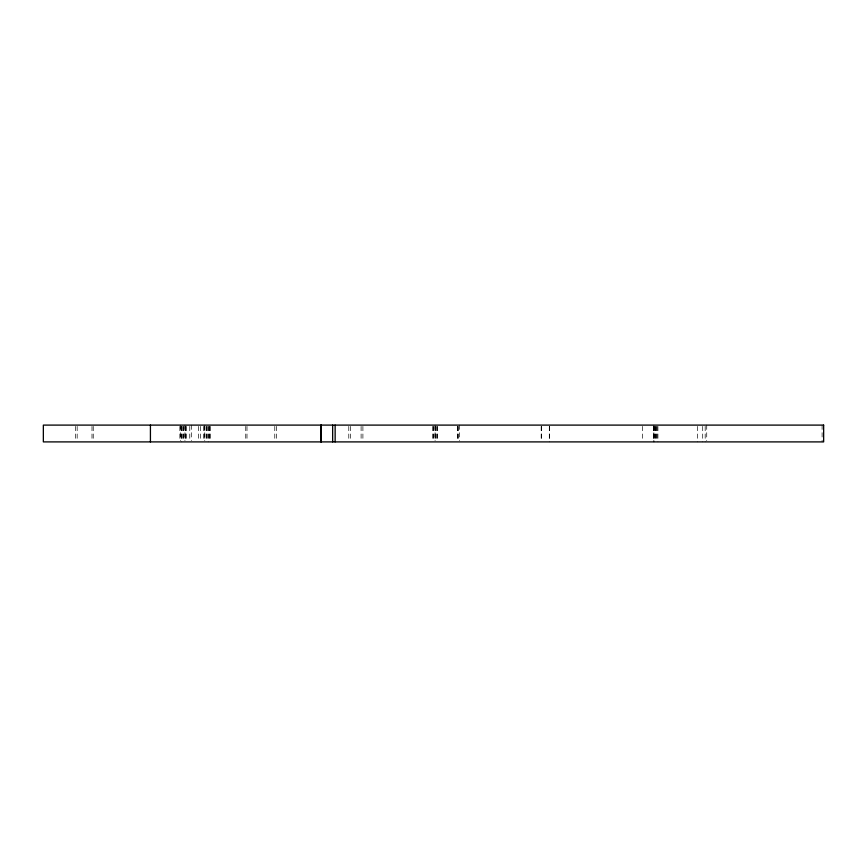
<?xml version="1.0" encoding="UTF-8"?>
<svg xmlns="http://www.w3.org/2000/svg" width="867" height="867" viewBox="0 0 867 867"><rect width="100%" height="100%" fill="white"/><g stroke="black" fill="none" stroke-linecap="round" stroke-linejoin="round"><path stroke-width="0.65" stroke-dasharray="4.33 3.25" d="M822.1 425.101L822.1 441.899M706.724 425.101L706.724 440.609M705.174 426.391L705.174 441.899M702.703 426.391L702.703 441.899M697.436 426.391L697.436 441.899M657.923 426.391L657.923 441.899M657.067 426.391L657.067 440.609M656.622 426.391L656.622 440.609M655.539 426.391L655.539 440.609M655.073 426.391L655.073 440.609M654.65 426.391L654.65 441.899M653.87 425.101L653.87 441.899M653.555 426.391L653.555 441.899M653.393 426.391L653.393 440.609M642.404 426.391L642.404 440.609M549.44 426.391L549.44 441.899M549.299 426.391L549.299 440.609M541.322 426.391L541.322 440.609M541.192 426.391L541.192 440.609M459.618 425.101L459.618 440.609M458.069 426.391L458.069 440.609M457.928 426.391L457.928 440.609M457.798 426.391L457.798 440.609M437.228 426.391L437.228 440.609M437.076 426.391L437.076 440.609M435.982 426.391L435.982 440.609M435.548 426.391L435.548 440.609M435.082 425.101L435.082 440.609M433.999 426.391L433.999 440.609M433.554 426.391L433.554 440.609M432.698 426.391L432.698 440.609M362.905 426.391L362.905 440.609M361.106 426.391L361.106 440.609M350.582 426.391L350.582 440.609M348.783 426.391L348.783 440.609M276.649 426.391L276.649 440.609M274.774 426.391L274.774 440.609M246.997 426.391L246.997 440.609M245.74 426.391L245.74 440.609M210.41 426.391L210.41 440.609M209.608 426.391L209.608 440.609M209.153 426.391L209.153 440.609M208.264 426.391L208.264 441.899M207.82 426.391L207.82 440.609M206.736 426.391L206.736 440.609M206.118 426.391L206.118 440.609M204.775 425.101L204.775 440.609M204.59 426.391L204.59 440.609M203.517 426.391L203.517 440.609M200.429 426.391L200.429 440.609M198.63 426.391L198.63 440.609M191.304 425.101L191.304 440.609M189.775 426.391L189.775 440.609M186.459 426.391L186.459 440.609M185.386 426.391L185.386 440.609M185.202 426.391L185.202 440.609M184.942 425.101L184.942 440.609M183.858 426.391L183.858 440.609M183.23 426.391L183.23 440.609M182.157 426.391L182.157 440.609M181.702 426.391L181.702 441.899M181.16 426.391L181.16 440.609M180.358 425.101L180.358 440.609M179.859 426.391L179.859 440.609M93.246 426.391L93.246 440.609M91.989 426.391L91.989 440.609M77.163 426.391L77.163 440.609M75.364 426.391L75.364 440.609"/><path stroke-width="1.3" d="M335.139 425.101L335.139 441.899M332.657 425.101L332.657 441.899M321.191 425.101L321.191 441.899M320.953 425.101L320.953 441.899M150.425 425.101L150.425 441.899M823.65 425.101L43.35 425.101L43.35 441.899L823.65 441.899L823.65 425.101"/></g></svg>
